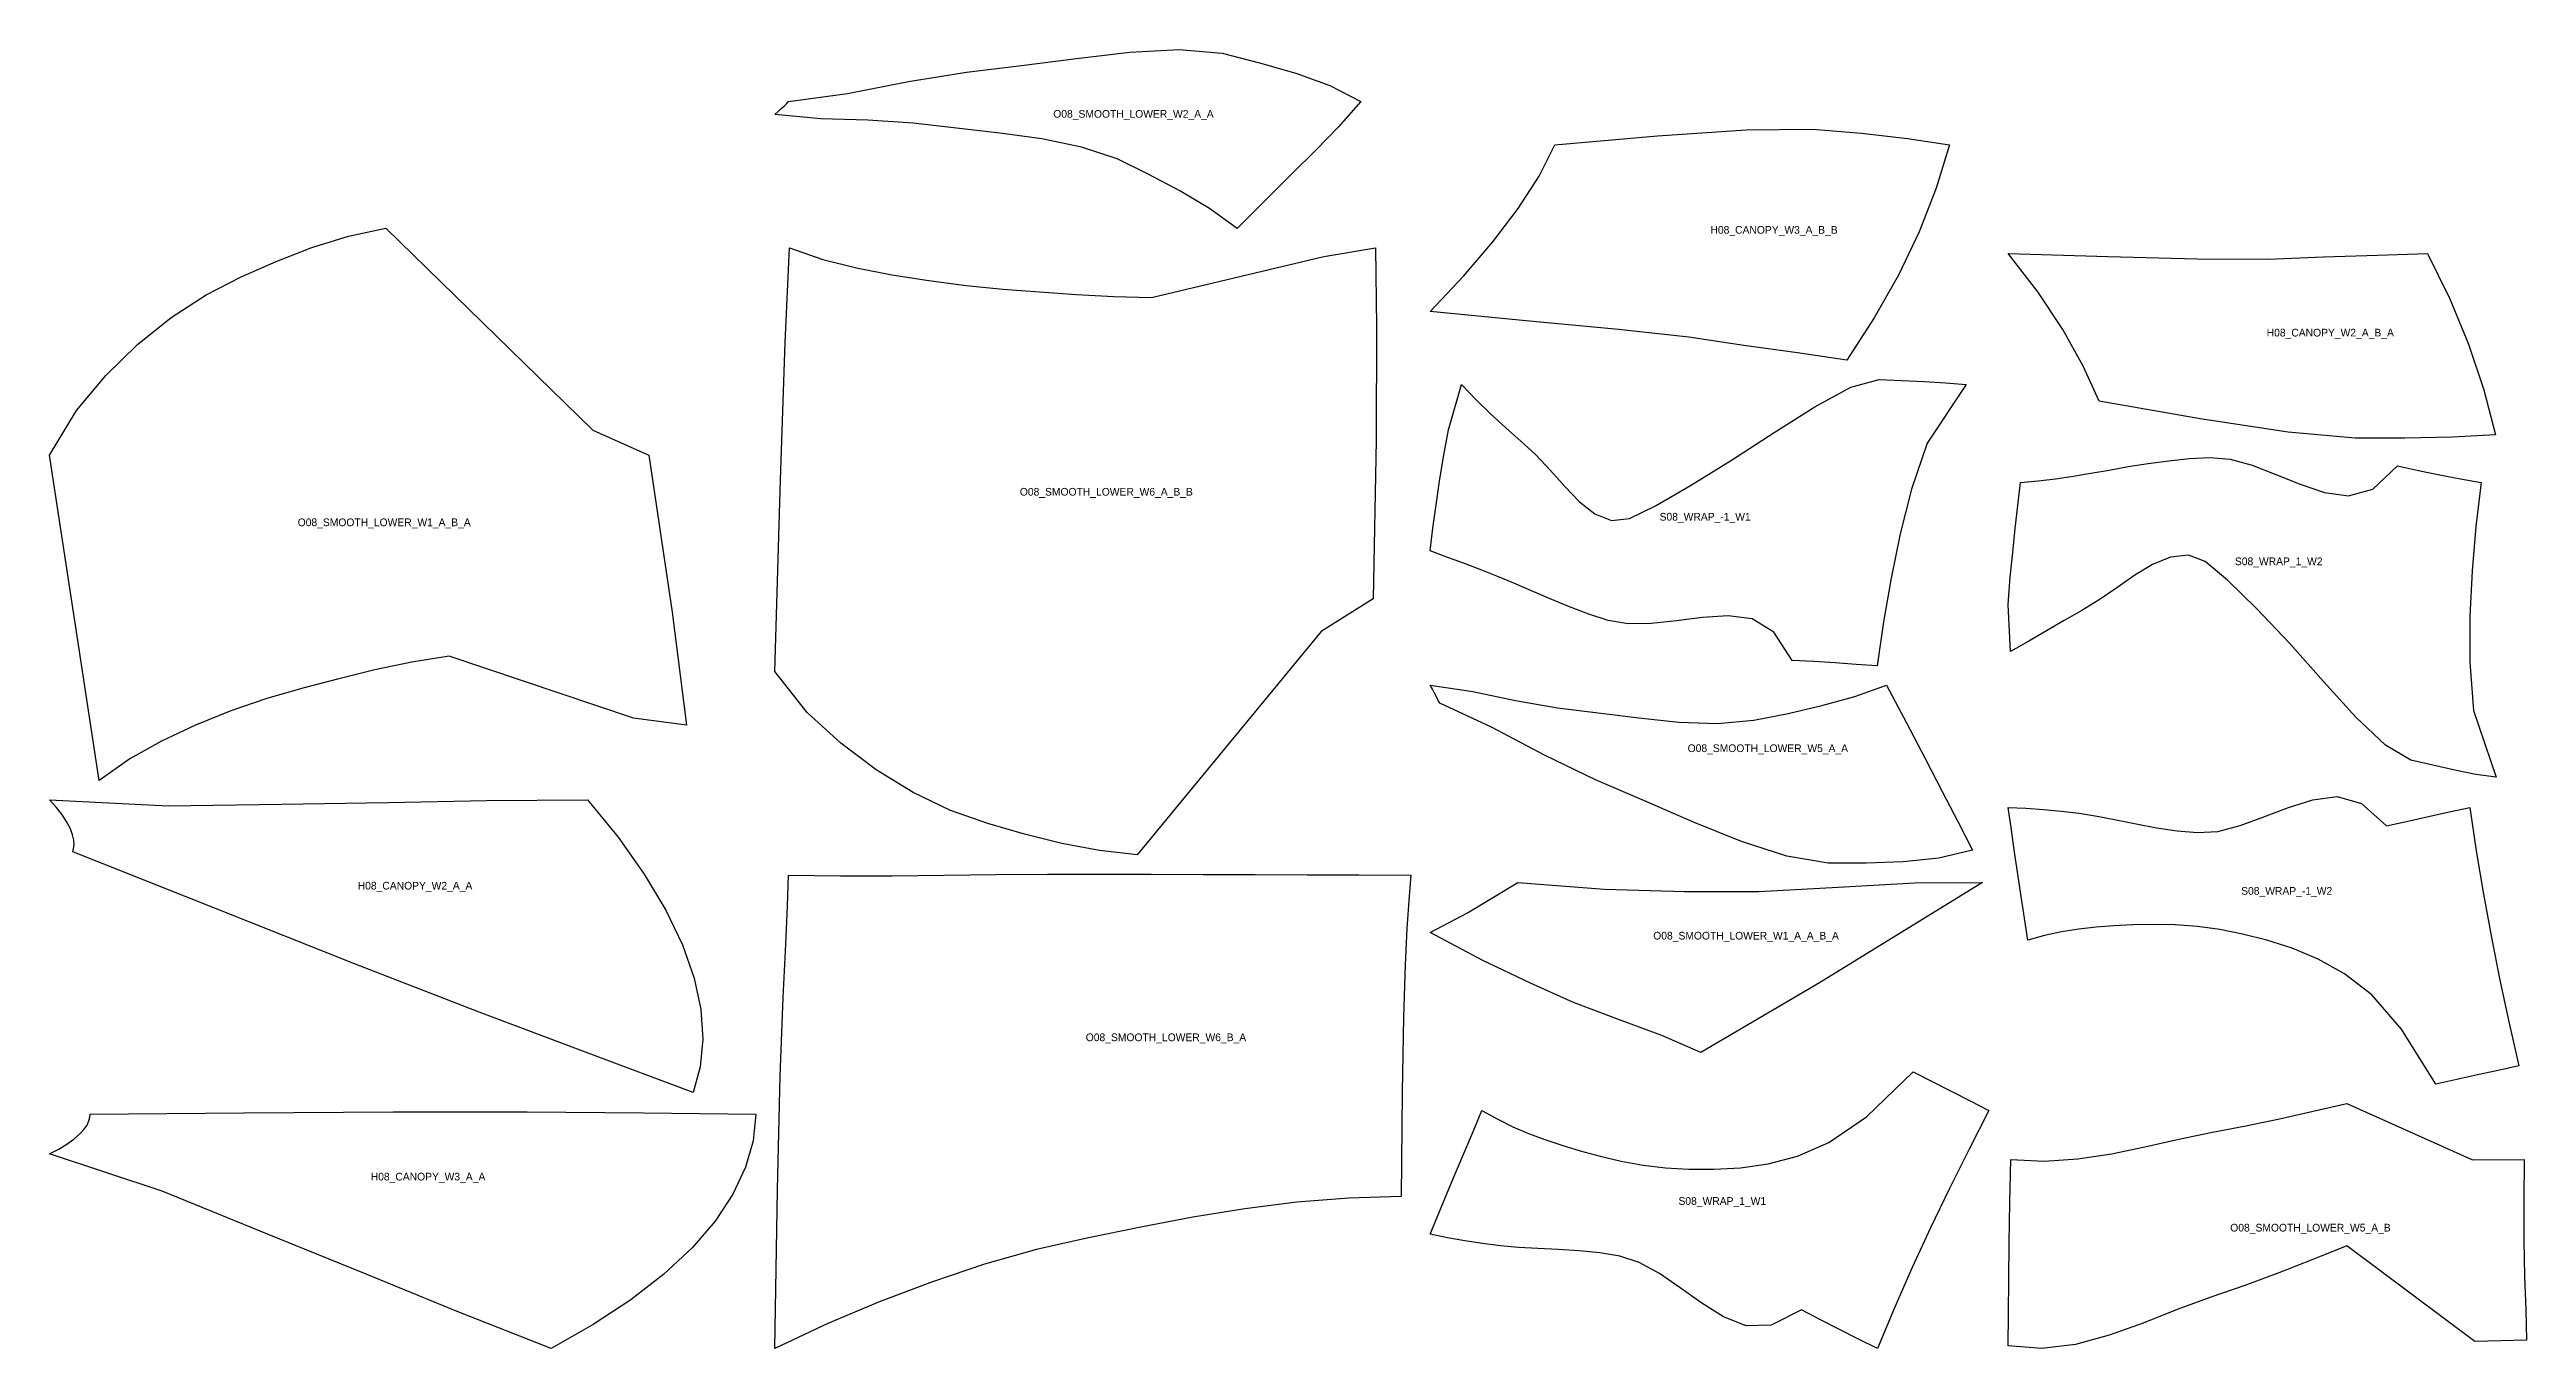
# Model space of a CAD drawing. Header units: millimetres. Extents: x 15 to 11830, y 15 to 1437.
# Drawn here: x 6586 to 9156, y 15 to 1363 of the extents above; entities that cross this region are included whole.
import ezdxf

# ---------------------------------------------------------------- set-up
doc = ezdxf.new("R2010")
doc.units = ezdxf.units.MM

msp = doc.modelspace()

# ---------------------------------------------------------------- linework, layer by layer
for points in [[(7352.6, 1309.4), (7413.6, 1317.7), (7476.9, 1330.1), (7537.3, 1339.9), (7594.4, 1346.8), (7651.4, 1354.2), (7706.7, 1360.7), (7758, 1363.4), (7802.5, 1359.5), (7841.2, 1349.7), (7878.9, 1338.8), (7914.4, 1325.9), (7946.6, 1309.4), (7923.2, 1283.2), (7900, 1259.3), (7875, 1234.2), (7847.7, 1207.1), (7818.2, 1177.7), (7789.5, 1198.2), (7758.7, 1216.6), (7726.5, 1233.5), (7693.5, 1249.8), (7656.7, 1262.2), (7615.5, 1270.6), (7571.7, 1276.5), (7526.8, 1281.6), (7481.8, 1286.8), (7434.8, 1290), (7386, 1291.3), (7338.5, 1295.8), (7341.8, 1299.1), (7345, 1302.1), (7347.9, 1304.7), (7350.5, 1307.1), (7352.6, 1309.4)], [(8147.7, 1264.6), (8254.4, 1273.8), (8346.2, 1279.9), (8415.3, 1280.6), (8466, 1276.5), (8513.7, 1271.1), (8557.2, 1264.6), (8543.4, 1219.4), (8525.8, 1174.2), (8504.4, 1129.3), (8479.3, 1084.8), (8450.8, 1040.8), (8399.5, 1048.6), (8343.9, 1056.3), (8287, 1064.7), (8213.7, 1072.7), (8121.4, 1081.4), (8018.5, 1091.5), (8053, 1128), (8083.6, 1163.6), (8109.8, 1198.2), (8131.5, 1231.8), (8147.7, 1264.6)], [(6585.7, 942.2), (6613.8, 988.6), (6644.1, 1024.9), (6676.9, 1057.2), (6711.9, 1085.2), (6748.2, 1108.7), (6784.5, 1127.3), (6821, 1143.2), (6858, 1157.8), (6895.9, 1169.8), (6934.6, 1178.1), (7149.6, 968.4), (7207.7, 942.2), (7231.9, 779.3), (7246.7, 662.1), (7191.6, 669.4), (7000.5, 733.7), (6961.6, 727.6), (6923.4, 719.5), (6885.8, 710.3), (6848.6, 700.6), (6811.3, 689.7), (6773.7, 676.8), (6737, 662), (6702, 645.4), (6669.1, 627.2), (6637.3, 604.5), (6615.8, 745.5), (6585.7, 942.2)], [(7353.7, 1157.7), (7388, 1145.5), (7423.1, 1136.9), (7459.9, 1129.6), (7498.1, 1123.5), (7536.9, 1118.6), (7575.1, 1114.8), (7613.1, 1111.7), (7651.4, 1109), (7690.2, 1107), (7729.3, 1106), (7908.1, 1148.4), (7961.7, 1157.7), (7962.8, 1075.9), (7962.3, 957.8), (7959.4, 793.2), (7905.4, 759.2), (7714.5, 527.4), (7675.1, 531.9), (7636.1, 539.1), (7597.4, 548.8), (7559.3, 559.8), (7520.8, 573.6), (7481.8, 592.2), (7443.4, 615.5), (7406.7, 643.2), (7372, 675.2), (7338.5, 717.9), (7344.1, 916.8), (7349.1, 1059.3), (7353.7, 1157.7)], [(8618.3, 1151.7), (8721.6, 1148.7), (8814.4, 1146.2), (8888, 1145.9), (8945.5, 1148.3), (9001.6, 1149.9), (9053.5, 1151.7), (9076.6, 1104.6), (9095.9, 1057.4), (9111.7, 1010.2), (9124.1, 963.3), (9079.2, 961.1), (9030, 959.9), (8978.2, 959.9), (8908.7, 966.3), (8817.6, 980), (8712.7, 998.5), (8696, 1034.8), (8674.9, 1072.8), (8649, 1111.9), (8618.3, 1151.7)], [(8050.9, 1015.7), (8065.7, 1000), (8081.1, 985.1), (8096.8, 970.7), (8112.5, 956.8), (8128.1, 942.5), (8143.4, 926.3), (8158.4, 909.5), (8173.4, 893.9), (8189.4, 881.4), (8206.6, 874.4), (8225.1, 876.5), (8252.1, 889.7), (8288.7, 910.8), (8331.2, 937.2), (8375.5, 965.7), (8417.6, 992.6), (8454.8, 1012.8), (8484.4, 1020.8), (8507.8, 1019.7), (8530.9, 1018.7), (8553.3, 1017.4), (8574.7, 1015.7), (8534.1, 954.6), (8517.8, 907.1), (8506, 860.7), (8496.7, 814.8), (8489, 769.2), (8482.4, 723.7), (8460.6, 725.1), (8438.7, 726.6), (8416.5, 728), (8394.2, 729.3), (8375.2, 758.7), (8352.7, 772.3), (8327.6, 775.4), (8301, 773.8), (8274.1, 770.4), (8247.9, 767.5), (8224, 767.1), (8203.2, 770.8), (8183.1, 777.3), (8162.9, 785), (8143, 793.3), (8123.6, 801.6), (8105.1, 809.5), (8087.5, 816.8), (8070.2, 823.6), (8052.9, 830.2), (8035.7, 836.6), (8018.5, 842.9), (8021.3, 866.6), (8024.6, 890.6), (8028.2, 915.2), (8032.4, 940.7), (8037.5, 968.7), (8050.9, 1015.7)], [(8631, 913.9), (8649.2, 915.6), (8667.4, 917.9), (8685.7, 920.6), (8704.1, 923.6), (8722.9, 926.9), (8742.7, 930.4), (8763.5, 933.7), (8784.9, 936.6), (8806.4, 938.8), (8827.5, 939.9), (8848.5, 938.3), (8871.5, 931.9), (8896.1, 922.4), (8921.3, 912.1), (8946.5, 903.6), (8971.5, 900), (8996.8, 907), (9022.2, 931.1), (9044.1, 926.4), (9065.8, 921.9), (9087.5, 917.8), (9108.9, 913.9), (9103.6, 868.2), (9099.6, 822.1), (9097.2, 775.3), (9097.3, 727.5), (9101.2, 677.4), (9124.8, 607.9), (9103.5, 610.8), (9081.6, 615.3), (9059, 620.4), (9036.1, 625.7), (9009.9, 641.3), (8979.1, 670.4), (8945.5, 707.4), (8910.4, 746.7), (8876, 783), (8845.8, 812.5), (8822.7, 831.8), (8805.2, 838.4), (8786.8, 836.5), (8768, 828.9), (8749.5, 817.7), (8731.1, 804.7), (8712.8, 792), (8694.6, 781), (8676.4, 770.7), (8658, 760.1), (8639.5, 749.2), (8620.8, 738.4), (8618.3, 787.3), (8620.3, 815.6), (8622.9, 841.4), (8625.6, 866.1), (8628.3, 890.2), (8631, 913.9)], [(8018.5, 703.7), (8062.7, 697), (8107, 687.6), (8150.5, 680.2), (8192.8, 674.9), (8235, 669.6), (8276.6, 665.3), (8316.7, 663.9), (8354.3, 667.1), (8389.8, 674.3), (8424.9, 682.3), (8459.1, 691.9), (8492.1, 703.7), (8512.8, 664.3), (8532.1, 627.4), (8549.9, 593.3), (8566.1, 561.9), (8581.2, 532.2), (8546.2, 524.1), (8509.2, 520.1), (8470.8, 518.8), (8431.6, 518.8), (8388.7, 526.1), (8341.5, 541.3), (8291.7, 561.4), (8240.9, 583.4), (8190, 605.4), (8136.9, 630.9), (8082.2, 659.8), (8028.4, 684.7), (8026.8, 687.8), (8025, 691.3), (8023, 695.1), (8020.8, 699.3), (8018.5, 703.7)], [(6585.7, 584.5), (6708.7, 578.4), (6826.6, 580.2), (6937.2, 581.9), (7039.2, 584), (7143.9, 584.5), (7175.7, 545.6), (7202.8, 507.3), (7225.1, 470), (7242.4, 434), (7254.5, 399.5), (7261.6, 366.8), (7263.7, 336.1), (7261, 307.4), (7253.6, 280.7), (7144.6, 321.6), (7031.7, 364.2), (6902.2, 414.4), (6757.9, 471.7), (6609.9, 530.7), (6610.7, 534), (6611.2, 537.9), (6610.9, 542.6), (6609.6, 548.2), (6607.3, 554.4), (6603.7, 561.3), (6599, 568.7), (6593, 576.5), (6585.7, 584.5)], [(8618.3, 576.7), (8636.6, 575.9), (8654.9, 574.6), (8673.3, 572.8), (8691.8, 570.6), (8710.6, 567.6), (8730.4, 563.8), (8751, 559.6), (8772.3, 555.6), (8793.6, 552.5), (8814.7, 550.7), (8835.8, 551.8), (8858.9, 557.8), (8883.7, 566.8), (8909.1, 576.6), (8934.4, 584.6), (8959.5, 587.9), (8984.8, 580.7), (9011, 557.5), (9032.8, 562.4), (9054.4, 567.3), (9076, 572), (9097.3, 576.7), (9103.9, 531.5), (9111.4, 486.5), (9119.7, 441.7), (9128.6, 397.2), (9138.1, 352.8), (9148.1, 308.5), (9126.8, 303.7), (9105.3, 299), (9083.8, 294.2), (9062.1, 289.4), (9026.3, 346.4), (8995.5, 382.2), (8967.2, 403.9), (8939.9, 419.2), (8913, 430.5), (8886.6, 438.9), (8861.4, 445.2), (8837.9, 450), (8814.7, 453.1), (8791.5, 454.7), (8769, 455.1), (8747.6, 454.7), (8727.8, 453.6), (8709.4, 452.3), (8691.4, 450.3), (8673.7, 447.4), (8656.1, 443.6), (8638.6, 438.9), (8635, 461.6), (8631.6, 484.3), (8628.2, 507.2), (8624.9, 530.2), (8621.6, 553.4), (8618.3, 576.7)], [(7352.7, 506.2), (7406.4, 505.7), (7460, 505.8), (7513.8, 506.4), (7567.6, 507), (7621.4, 507.4), (7675.2, 507.3), (7729, 507.2), (7782.9, 507.1), (7836.7, 507), (7890.6, 506.8), (7944.5, 506.6), (7998.5, 506.2), (7996.3, 479.9), (7994.2, 451.1), (7992.4, 413.2), (7990.9, 358.9), (7989.5, 281.1), (7988.2, 172.8), (7934.1, 171.1), (7880, 167), (7826, 160.1), (7772, 151.3), (7718, 141), (7664, 129.8), (7610, 117.7), (7555.9, 102.6), (7501.8, 84.3), (7447.6, 63.6), (7393.3, 41), (7338.5, 15), (7341, 179.6), (7344, 297.7), (7347.1, 379.4), (7349.7, 434.8), (7351.6, 474), (7352.7, 506.2)], [(8109.3, 498.8), (8199.2, 491.7), (8282.5, 489.3), (8359.6, 489.5), (8441.7, 493.8), (8521.5, 498.3), (8591.6, 498.8), (8422.3, 394.4), (8299.3, 322.2), (8258.9, 339.9), (8213.8, 356.6), (8167.2, 374.3), (8122.4, 394.1), (8073, 417.6), (8018.5, 446.9), (8057.3, 467.3), (8109.3, 498.8)], [(8072.2, 262.2), (8087.9, 253.3), (8104.1, 245.2), (8120.6, 238.1), (8137.5, 231.8), (8155.1, 226.1), (8174.1, 220.3), (8194.7, 214.7), (8216.6, 209.5), (8239.4, 205.3), (8262.7, 202.5), (8286.7, 201.3), (8312.7, 201.1), (8340.3, 202.6), (8369.2, 206.8), (8399.5, 214.8), (8432.2, 228.8), (8471.1, 255.6), (8519.8, 302.2), (8539.5, 292), (8559.2, 282), (8578.8, 272.1), (8598.3, 262.2), (8577.6, 221.8), (8557.3, 181.2), (8537.7, 140.2), (8518.7, 98.9), (8500.2, 57.2), (8482.5, 15), (8463, 24.8), (8443.3, 34.8), (8423.5, 44.8), (8403.6, 55), (8372.4, 39.2), (8346.2, 38.5), (8322.7, 48), (8300.2, 62.1), (8278, 77.9), (8256.3, 92.8), (8235.4, 104.4), (8215.3, 110.7), (8194.4, 114.3), (8172.9, 116.5), (8151.4, 117.9), (8130.3, 118.9), (8110.2, 119.9), (8091.3, 121.6), (8072.8, 123.9), (8054.5, 126.7), (8036.4, 129.9), (8018.5, 133.7), (8027.4, 155.5), (8036.3, 177.1), (8045.3, 198.6), (8054.3, 219.9), (8063.3, 241.1), (8072.2, 262.2)], [(6627.9, 258.3), (6787.3, 259.6), (6942.5, 260.7), (7081.3, 260.7), (7202.1, 259.6), (7318.5, 258.3), (7315.8, 230.7), (7307.9, 203.1), (7294.8, 175.2), (7276.3, 147.3), (7252.4, 119.6), (7223.2, 92.3), (7188.9, 65.6), (7149.8, 39.8), (7106.1, 15), (7008.6, 53.4), (6914.2, 92.2), (6811.8, 133.8), (6702.5, 178.2), (6585.7, 217.1), (6595.3, 222), (6603.8, 227.1), (6610.9, 232.2), (6616.8, 237.3), (6621.3, 242.2), (6624.6, 246.9), (6626.6, 251.2), (6627.6, 255), (6627.9, 258.3)], [(8620.9, 211.1), (8655.6, 209.4), (8690.4, 211.8), (8725.3, 217.2), (8760.2, 224.4), (8795.2, 232.2), (8830.1, 239.4), (8865, 246.2), (8899.9, 253.5), (8934.9, 261.2), (8969.8, 269.4), (9100.2, 210.7), (9153.8, 211.1), (9153.5, 167.8), (9153.5, 127.2), (9154.1, 89.7), (9155.3, 55.4), (9156.1, 23.6), (9102.4, 22.3), (8969.5, 121.6), (8934.3, 107.2), (8899, 93.4), (8863.8, 80.4), (8828.7, 68.1), (8793.5, 55.3), (8758.3, 41.4), (8723.1, 28.7), (8688, 19.2), (8653.1, 15), (8618.3, 17.9), (8618.4, 51.2), (8618.8, 86.5), (8619.4, 125), (8620.1, 166.7), (8620.9, 211.1)]]:
    msp.add_lwpolyline(points, close=True)

# ---------------------------------------------------------------- texts
for s, p in [('O08_SMOOTH_LOWER_W2_A_A', (7627.3, 1292.6)), ('H08_CANOPY_W3_A_B_B', (8309.3, 1172.2)), ('H08_CANOPY_W2_A_B_A', (8886.5, 1065.5)), ('O08_SMOOTH_LOWER_W6_A_B_B', (7592.6, 900.3)), ('O08_SMOOTH_LOWER_W1_A_B_A', (6843.2, 868.6)), ('S08_WRAP_-1_W1', (8256.5, 874.4)), ('S08_WRAP_1_W2', (8853.5, 828.1)), ('O08_SMOOTH_LOWER_W5_A_A', (8285.6, 634.1)), ('H08_CANOPY_W2_A_A', (6905.5, 491.4)), ('S08_WRAP_-1_W2', (8860, 486)), ('O08_SMOOTH_LOWER_W1_A_A_B_A', (8249.9, 439.5)), ('O08_SMOOTH_LOWER_W6_B_A', (7661, 334)), ('H08_CANOPY_W3_A_A', (6919, 189.4)), ('S08_WRAP_1_W1', (8276.1, 164.1)), ('O08_SMOOTH_LOWER_W5_A_B', (8848.7, 136.4))]:
    msp.add_text(s, height=8).set_placement(p)

doc.saveas('drawing.dxf')
